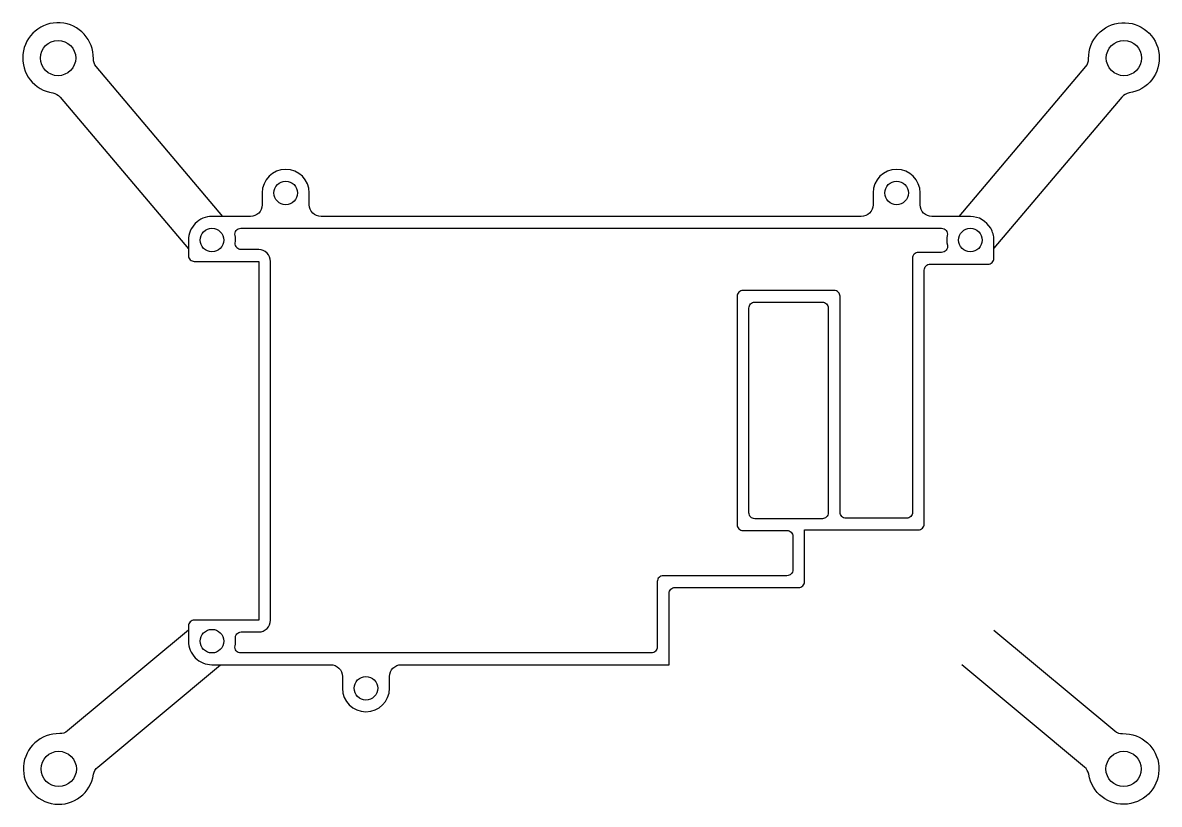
# Model space of a CAD drawing. Header units: inches. Extents: x 0 to 96.5, y 0 to 66.4.
import ezdxf

# ---------------------------------------------------------------- set-up
doc = ezdxf.new("R2010")
doc.units = ezdxf.units.IN
doc.header["$MEASUREMENT"] = 0
doc.layers.add('カバー', color=6, linetype='Continuous')

msp = doc.modelspace()

# ---------------------------------------------------------------- linework, layer by layer
for centre in [(3, 63.387), (93.535, 63.387), (3.056, 3), (93.506, 3)]:
    msp.add_circle(centre, 1.5)
at = {"layer": 'カバー'}
for points in [[(17.001, 49.925), (6.236, 62.658, -0.182676), (5.999, 63.324, 2.21525), (2.563, 60.419, -0.182676), (3.181, 60.075), (14.073, 47.193)], [(79.534, 49.925), (90.299, 62.658, 0.182676), (90.535, 63.324, -2.21525), (93.972, 60.419, 0.182676), (93.354, 60.075), (82.488, 47.224)], [(14.073, 47.925), (14.073, 46.61, 0.414214), (14.573, 46.11), (20.05, 46.11), (20.05, 15.636), (14.573, 15.636, 0.414214), (14.073, 15.136), (14.073, 13.854, 0.414214), (16.073, 11.854), (26.153, 11.854, -0.414214), (27.153, 10.854), (27.153, 9.854, 1), (31.153, 9.854), (31.153, 10.854, -0.414213), (32.153, 11.854), (48.281, 11.854), (54.9, 11.854), (54.9, 17.917, -0.414214), (55.4, 18.417), (65.909, 18.417, 0.414214), (66.409, 18.917), (66.409, 23.306), (76.076, 23.306, 0.414214), (76.576, 23.806), (76.576, 45.38, -0.414214), (77.076, 45.88), (81.988, 45.88, 0.414214), (82.488, 46.38), (82.488, 47.925, 0.131707), (82.22, 48.926, 0.267892), (80.488, 49.925), (77.226, 49.925, -0.414213), (76.226, 50.925), (76.226, 51.925, 1), (72.226, 51.925), (72.226, 50.925, -0.414214), (71.226, 49.925), (48.281, 49.925), (25.336, 49.925, -0.414214), (24.336, 50.925), (24.336, 51.925, 1), (20.336, 51.925), (20.336, 50.925, -0.414213), (19.336, 49.925), (16.073, 49.925, 0.414214), (14.073, 47.925)], [(14.073, 14.79), (3.807, 6.23, -0.182676), (3.139, 5.999, 2.21525), (6.02, 2.543, -0.182676), (6.368, 3.158), (16.797, 11.854)], [(82.488, 14.79), (92.754, 6.23, 0.182676), (93.423, 5.999, -2.21525), (90.541, 2.543, 0.182676), (90.193, 3.158), (79.764, 11.854)]]:
    msp.add_lwpolyline(points, format="xyb", dxfattribs=at)
for points in [[(69.418, 24.806), (69.418, 43.149, 0.414214), (68.918, 43.649), (61.178, 43.649, 0.414214), (60.678, 43.149), (60.678, 23.759, 0.414214), (61.178, 23.259), (64.909, 23.259, -0.414214), (65.409, 22.759), (65.409, 19.917, -0.414214), (64.909, 19.417), (54.4, 19.417, 0.414214), (53.9, 18.917), (53.9, 13.354, -0.414214), (53.4, 12.854), (18.523, 12.854, -0.474505), (18.033, 13.454, 0.078743), (18.06, 14.079, -0.447694), (18.557, 14.636), (20.05, 14.636, 0.414214), (21.05, 15.636), (21.05, 46.11, 0.414214), (20.05, 47.11), (18.553, 47.11, -0.451787), (18.057, 47.673, 0.08222), (18.033, 48.326, -0.474566), (18.522, 48.926), (78.039, 48.926, -0.474545), (78.529, 48.326, 0.105744), (78.536, 47.489, -0.480189), (78.048, 46.88), (76.076, 46.88, 0.414214), (75.576, 46.38), (75.576, 24.806, -0.414214), (75.076, 24.306), (69.918, 24.306, -0.414214)], [(67.918, 24.259), (62.178, 24.259, -0.414214), (61.678, 24.759), (61.678, 42.149, -0.414214), (62.178, 42.649), (67.918, 42.649, -0.414214), (68.418, 42.149), (68.418, 24.759, -0.414214)]]:
    msp.add_lwpolyline(points, format="xyb", close=True, dxfattribs=at)
for centre in [(22.336, 51.925), (74.226, 51.925), (16.073, 47.925), (80.488, 47.925), (16.073, 13.854), (29.153, 9.854)]:
    msp.add_circle(centre, 1, dxfattribs=at)

doc.saveas('drawing.dxf')
